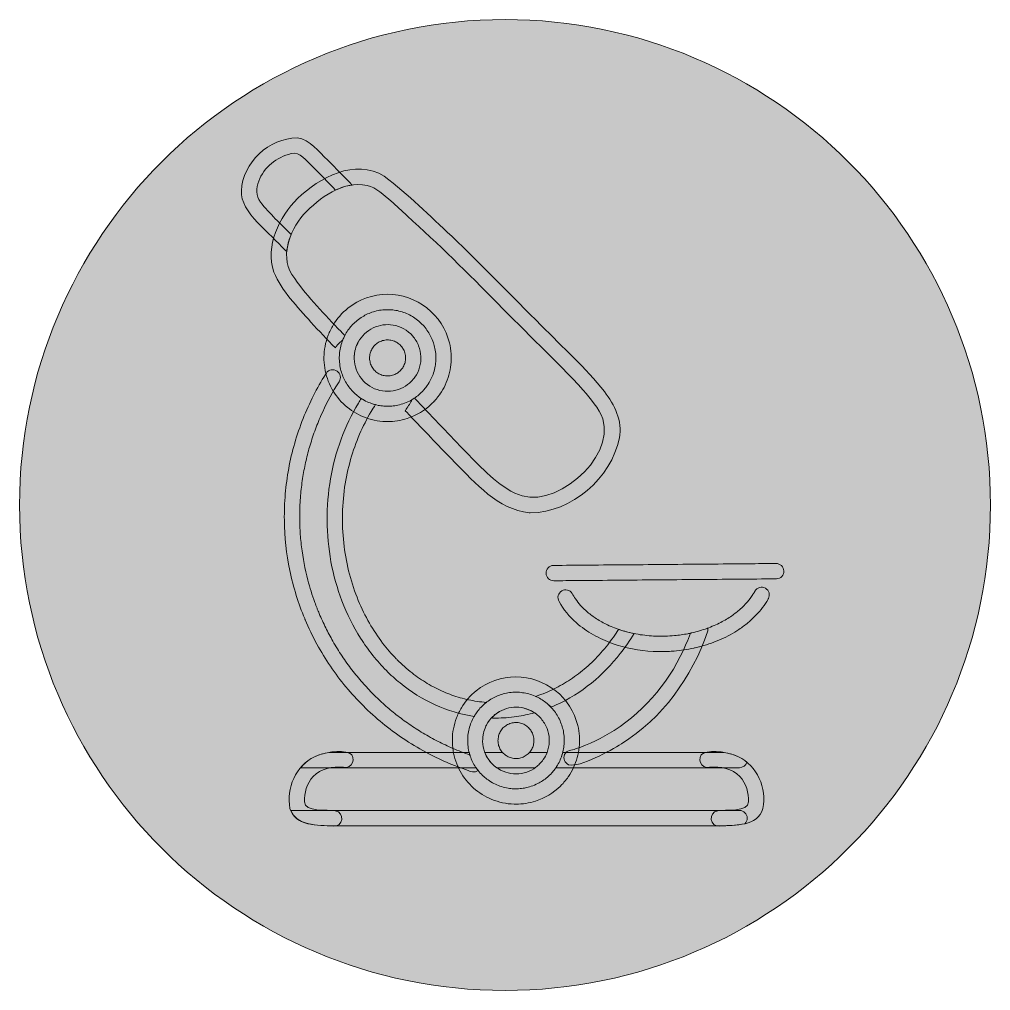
# Model space of a CAD drawing. Header units: centimetres. Extents: x 17 to 45.4, y -31.1 to -20.1.
# Drawn here: x 25.863 to 28.25, y -22.507 to -20.12 of the extents above; entities that cross this region are included whole.
import ezdxf

# ---------------------------------------------------------------- set-up
doc = ezdxf.new("R2010")
doc.units = ezdxf.units.CM
doc.header["$MEASUREMENT"] = 0
doc.layers.add('Laag 1', color=7, linetype='Continuous', lineweight=0)

# ---------------------------------------------------------------- blocks, each defined once
blk = doc.blocks.new('Block_16')
at = {"layer": 'Laag 1'}
for points, knots in [([(26.6806, -20.5266), (26.6665, -20.5285), (26.6529, -20.533), (26.6399, -20.5391), (26.6213, -20.5195), (26.6024, -20.5001), (26.5832, -20.481), (26.5678, -20.4682), (26.5538, -20.443), (26.5306, -20.4494), (26.496, -20.4582), (26.463, -20.4827), (26.4513, -20.5173), (26.4449, -20.5344), (26.4432, -20.5535), (26.4552, -20.5684), (26.4779, -20.5973), (26.5052, -20.6221), (26.531, -20.6482), (26.5253, -20.6617), (26.5214, -20.6757), (26.5201, -20.6897), (26.5183, -20.6888), (26.5166, -20.6876), (26.515, -20.686), (26.4821, -20.647), (26.4048, -20.5944), (26.4085, -20.5407), (26.4115, -20.4716), (26.4768, -20.4107), (26.5455, -20.411), (26.5781, -20.4142), (26.5981, -20.4449), (26.6208, -20.4652), (26.6398, -20.4861), (26.6614, -20.5056), (26.6806, -20.5266)], [0, 0, 0, 0, 1, 1, 1, 2, 2, 2, 3, 3, 3, 4, 4, 4, 5, 5, 5, 6, 6, 6, 7, 7, 7, 8, 8, 8, 9, 9, 9, 10, 10, 10, 11, 11, 11, 12, 12, 12, 12]), ([(27.3011, -21.0346), (27.3254, -21.0668), (27.3463, -21.1068), (27.3378, -21.1483), (27.318, -21.247), (27.2204, -21.3323), (27.1188, -21.3323), (27.1178, -21.3323), (27.1169, -21.3323), (27.1159, -21.3323), (27.0385, -21.3241), (26.9841, -21.2594), (26.9322, -21.2077), (26.8975, -21.1718), (26.8631, -21.1358), (26.8287, -21.0997), (26.8229, -21.0936), (26.8171, -21.0875), (26.8113, -21.0814), (26.8113, -21.0814), (26.8116, -21.0809), (26.8116, -21.0809), (26.8116, -21.0809), (26.8137, -21.0779), (26.8137, -21.0779), (26.8137, -21.0779), (26.8156, -21.0749), (26.8156, -21.0749), (26.8156, -21.0749), (26.8176, -21.0719), (26.8176, -21.0719), (26.8176, -21.0719), (26.8195, -21.0689), (26.8195, -21.0689), (26.8195, -21.0689), (26.8214, -21.0659), (26.8214, -21.0659), (26.8214, -21.0659), (26.8232, -21.063), (26.8232, -21.063), (26.8232, -21.063), (26.825, -21.06), (26.825, -21.06), (26.825, -21.06), (26.8266, -21.0571), (26.8266, -21.0571), (26.8266, -21.0571), (26.8282, -21.0541), (26.8282, -21.0541), (26.8282, -21.0541), (26.8283, -21.054), (26.8283, -21.054), (26.83, -21.053), (26.8316, -21.052), (26.8333, -21.051), (26.8334, -21.0508), (26.8336, -21.0507), (26.8337, -21.0506), (26.8739, -21.0918), (26.913, -21.134), (26.9532, -21.1752), (26.9923, -21.215), (27.0302, -21.2582), (27.0806, -21.2839), (27.1716, -21.3334), (27.329, -21.1985), (27.2969, -21.1018), (27.2866, -21.0748), (27.2676, -21.0522), (27.2488, -21.0306), (27.1812, -20.9571), (27.1078, -20.8892), (27.0383, -20.8174), (26.9657, -20.7442), (26.8929, -20.6711), (26.816, -20.6023), (26.8025, -20.59), (26.7893, -20.5777), (26.7765, -20.5664), (26.7585, -20.5513), (26.741, -20.533), (26.7174, -20.5275), (26.6566, -20.5157), (26.6015, -20.5576), (26.5613, -20.5987), (26.5259, -20.6418), (26.4999, -20.7076), (26.5395, -20.7562), (26.5725, -20.8038), (26.6134, -20.8453), (26.6534, -20.887), (26.6565, -20.8902), (26.6596, -20.8934), (26.6627, -20.8966), (26.6627, -20.8967), (26.6626, -20.8968), (26.6626, -20.8969), (26.6609, -20.9004), (26.6593, -20.9039), (26.6578, -20.9075), (26.6578, -20.9075), (26.6573, -20.9079), (26.6573, -20.9079), (26.6573, -20.9079), (26.656, -20.9089), (26.656, -20.9089), (26.656, -20.9089), (26.6548, -20.91), (26.6548, -20.91), (26.6548, -20.91), (26.6536, -20.911), (26.6536, -20.911), (26.6536, -20.911), (26.6524, -20.9121), (26.6524, -20.9121), (26.6524, -20.9121), (26.6513, -20.9131), (26.6513, -20.9131), (26.6513, -20.9131), (26.6501, -20.9142), (26.6501, -20.9142), (26.6501, -20.9142), (26.6489, -20.9153), (26.6489, -20.9153), (26.6489, -20.9153), (26.6478, -20.9164), (26.6478, -20.9164), (26.6478, -20.9164), (26.6466, -20.9177), (26.6466, -20.9177), (26.6466, -20.9177), (26.6454, -20.919), (26.6454, -20.919), (26.6454, -20.919), (26.6441, -20.9204), (26.6441, -20.9204), (26.6441, -20.9204), (26.6429, -20.922), (26.6429, -20.922), (26.6429, -20.922), (26.6417, -20.9237), (26.6417, -20.9237), (26.6417, -20.9237), (26.6405, -20.9256), (26.6405, -20.9256), (26.6405, -20.9256), (26.6397, -20.927), (26.6397, -20.927), (26.6193, -20.9063), (26.5991, -20.8854), (26.5795, -20.8639), (26.5457, -20.8258), (26.5086, -20.788), (26.4882, -20.7406), (26.4668, -20.6772), (26.501, -20.6045), (26.5465, -20.5601), (26.6006, -20.5075), (26.6877, -20.4608), (26.7599, -20.5051), (26.8193, -20.5492), (26.8712, -20.6028), (26.9257, -20.6527), (27.0003, -20.7246), (27.0726, -20.7989), (27.1458, -20.8721), (27.1983, -20.9255), (27.2545, -20.9758), (27.3011, -21.0346)], [0, 0, 0, 0, 1, 1, 1, 2, 2, 2, 3, 3, 3, 4, 4, 4, 5, 5, 5, 6, 6, 6, 7, 7, 7, 8, 8, 8, 9, 9, 9, 10, 10, 10, 11, 11, 11, 12, 12, 12, 13, 13, 13, 14, 14, 14, 15, 15, 15, 16, 16, 16, 17, 17, 17, 18, 18, 18, 19, 19, 19, 20, 20, 20, 21, 21, 21, 22, 22, 22, 23, 23, 23, 24, 24, 24, 25, 25, 25, 26, 26, 26, 27, 27, 27, 28, 28, 28, 29, 29, 29, 30, 30, 30, 31, 31, 31, 32, 32, 32, 33, 33, 33, 34, 34, 34, 35, 35, 35, 36, 36, 36, 37, 37, 37, 38, 38, 38, 39, 39, 39, 40, 40, 40, 41, 41, 41, 42, 42, 42, 43, 43, 43, 44, 44, 44, 45, 45, 45, 46, 46, 46, 47, 47, 47, 48, 48, 48, 49, 49, 49, 50, 50, 50, 51, 51, 51, 52, 52, 52, 53, 53, 53, 54, 54, 54, 55, 55, 55, 56, 56, 56, 56]), ([(26.763, -21.1081), (26.7443, -21.1075), (26.7258, -21.1036), (26.7084, -21.0965), (26.6758, -21.0832), (26.6475, -21.0583), (26.6308, -21.0273), (26.6223, -21.0115), (26.616, -20.9942), (26.6134, -20.9763), (26.6109, -20.9588), (26.6105, -20.9407), (26.6141, -20.9233), (26.616, -20.9139), (26.6184, -20.9048), (26.6218, -20.8958), (26.6251, -20.8873), (26.6292, -20.8791), (26.6338, -20.8712), (26.6432, -20.8552), (26.6558, -20.8412), (26.6702, -20.8296), (26.6977, -20.8074), (26.7326, -20.7955), (26.7679, -20.7953), (26.8028, -20.7952), (26.837, -20.8075), (26.8646, -20.8288), (26.8921, -20.8501), (26.9115, -20.8812), (26.9199, -20.9148), (26.9243, -20.9323), (26.9253, -20.9505), (26.9234, -20.9684), (26.9226, -20.977), (26.9208, -20.9854), (26.9186, -20.9937), (26.9164, -21.0021), (26.9133, -21.0104), (26.9095, -21.0183), (26.9058, -21.026), (26.9015, -21.0334), (26.8967, -21.0405), (26.8964, -21.0411), (26.896, -21.0417), (26.8956, -21.0423), (26.8938, -21.0447), (26.8921, -21.047), (26.8902, -21.0493), (26.8893, -21.0505), (26.8883, -21.0517), (26.8873, -21.0529), (26.8864, -21.054), (26.8854, -21.0551), (26.8844, -21.0562), (26.884, -21.0568), (26.8834, -21.0574), (26.8829, -21.0579), (26.8828, -21.0579), (26.8828, -21.0579), (26.8828, -21.058), (26.8814, -21.0595), (26.88, -21.061), (26.8785, -21.0625), (26.8781, -21.063), (26.8776, -21.0634), (26.8771, -21.0638), (26.8599, -21.0806), (26.8388, -21.0934), (26.8158, -21.1007), (26.8003, -21.1056), (26.7842, -21.1082), (26.7679, -21.1082), (26.7663, -21.1082), (26.7646, -21.1082), (26.763, -21.1081)], [0, 0, 0, 0, 1, 1, 1, 2, 2, 2, 3, 3, 3, 4, 4, 4, 5, 5, 5, 6, 6, 6, 7, 7, 7, 8, 8, 8, 9, 9, 9, 10, 10, 10, 11, 11, 11, 12, 12, 12, 13, 13, 13, 14, 14, 14, 15, 15, 15, 16, 16, 16, 17, 17, 17, 18, 18, 18, 19, 19, 19, 20, 20, 20, 21, 21, 21, 22, 22, 22, 23, 23, 23, 24, 24, 24, 25, 25, 25, 25]), ([(26.7744, -21.0704), (26.7794, -21.07), (26.7843, -21.0694), (26.7893, -21.0686), (26.7948, -21.0674), (26.8002, -21.0661), (26.8056, -21.0644), (26.8111, -21.0624), (26.8165, -21.0601), (26.8218, -21.0576), (26.8257, -21.0555), (26.8295, -21.0533), (26.8333, -21.0509), (26.8373, -21.0482), (26.8412, -21.0453), (26.845, -21.0422), (26.8489, -21.0387), (26.8526, -21.0351), (26.8561, -21.0313), (26.8567, -21.0307), (26.8572, -21.0301), (26.8577, -21.0295), (26.8605, -21.0262), (26.8631, -21.0228), (26.8656, -21.0193), (26.8686, -21.0148), (26.8713, -21.0102), (26.8738, -21.0055), (26.8759, -21.0011), (26.8778, -20.9967), (26.8796, -20.9921), (26.8814, -20.9867), (26.883, -20.9813), (26.8842, -20.9758), (26.8852, -20.9709), (26.8859, -20.966), (26.8863, -20.961), (26.8866, -20.9556), (26.8867, -20.9503), (26.8865, -20.9449), (26.8861, -20.9395), (26.8854, -20.9341), (26.8844, -20.9287), (26.8834, -20.9238), (26.8821, -20.919), (26.8806, -20.9142), (26.8788, -20.9092), (26.8768, -20.9043), (26.8746, -20.8996), (26.8723, -20.895), (26.8697, -20.8907), (26.867, -20.8864), (26.864, -20.882), (26.8609, -20.8779), (26.8575, -20.8738), (26.8542, -20.8702), (26.8509, -20.8668), (26.8473, -20.8635), (26.8435, -20.8601), (26.8394, -20.8569), (26.8352, -20.854), (26.831, -20.8511), (26.8266, -20.8485), (26.8222, -20.8461), (26.8173, -20.8437), (26.8123, -20.8416), (26.8072, -20.8397), (26.8022, -20.838), (26.7971, -20.8366), (26.792, -20.8355), (26.7869, -20.8345), (26.7818, -20.8338), (26.7766, -20.8333), (26.771, -20.833), (26.7654, -20.833), (26.7598, -20.8333), (26.7547, -20.8337), (26.7496, -20.8344), (26.7445, -20.8353), (26.7393, -20.8365), (26.7343, -20.8379), (26.7292, -20.8395), (26.7246, -20.8412), (26.72, -20.843), (26.7155, -20.8452), (26.7112, -20.8474), (26.707, -20.8498), (26.7029, -20.8524), (26.6985, -20.8553), (26.6943, -20.8585), (26.6903, -20.8619), (26.6865, -20.8653), (26.6829, -20.8688), (26.6794, -20.8725), (26.6763, -20.8762), (26.6734, -20.8799), (26.6705, -20.8837), (26.6677, -20.888), (26.6651, -20.8924), (26.6626, -20.8969), (26.6603, -20.9015), (26.6582, -20.9062), (26.6563, -20.9111), (26.6546, -20.9162), (26.6531, -20.9214), (26.6518, -20.9266), (26.6508, -20.9318), (26.65, -20.937), (26.6495, -20.9423), (26.6492, -20.9474), (26.6491, -20.9525), (26.6493, -20.9577), (26.6497, -20.9636), (26.6504, -20.9694), (26.6515, -20.9752), (26.6526, -20.9802), (26.6539, -20.9852), (26.6555, -20.9901), (26.6571, -20.9948), (26.659, -20.9994), (26.6611, -21.0039), (26.6634, -21.0084), (26.6659, -21.0128), (26.6686, -21.0171), (26.6714, -21.0211), (26.6743, -21.025), (26.6774, -21.0287), (26.6809, -21.0327), (26.6846, -21.0365), (26.6885, -21.0402), (26.692, -21.0432), (26.6955, -21.046), (26.6992, -21.0487), (26.704, -21.0519), (26.7088, -21.0549), (26.7139, -21.0576), (26.7187, -21.0599), (26.7235, -21.062), (26.7285, -21.0639), (26.734, -21.0656), (26.7394, -21.0671), (26.7449, -21.0683), (26.7494, -21.0691), (26.7539, -21.0697), (26.7584, -21.0702), (26.7638, -21.0705), (26.7691, -21.0705), (26.7744, -21.0704)], [0, 0, 0, 0, 1, 1, 1, 2, 2, 2, 3, 3, 3, 4, 4, 4, 5, 5, 5, 6, 6, 6, 7, 7, 7, 8, 8, 8, 9, 9, 9, 10, 10, 10, 11, 11, 11, 12, 12, 12, 13, 13, 13, 14, 14, 14, 15, 15, 15, 16, 16, 16, 17, 17, 17, 18, 18, 18, 19, 19, 19, 20, 20, 20, 21, 21, 21, 22, 22, 22, 23, 23, 23, 24, 24, 24, 25, 25, 25, 26, 26, 26, 27, 27, 27, 28, 28, 28, 29, 29, 29, 30, 30, 30, 31, 31, 31, 32, 32, 32, 33, 33, 33, 34, 34, 34, 35, 35, 35, 36, 36, 36, 37, 37, 37, 38, 38, 38, 39, 39, 39, 40, 40, 40, 41, 41, 41, 42, 42, 42, 43, 43, 43, 44, 44, 44, 45, 45, 45, 46, 46, 46, 47, 47, 47, 48, 48, 48, 49, 49, 49, 49]), ([(26.7426, -21.0297), (26.7251, -21.0241), (26.7097, -21.0123), (26.6996, -20.997), (26.69, -20.9826), (26.685, -20.9648), (26.6861, -20.9474), (26.6861, -20.9469), (26.6861, -20.9463), (26.6861, -20.9457), (26.6861, -20.9457), (26.6861, -20.9457), (26.6861, -20.9457), (26.6861, -20.9457), (26.6861, -20.9456), (26.6861, -20.9456), (26.6861, -20.9453), (26.6862, -20.945), (26.6862, -20.9447), (26.6866, -20.9412), (26.6871, -20.9378), (26.6878, -20.9345), (26.6891, -20.9284), (26.691, -20.9225), (26.6937, -20.9169), (26.6939, -20.9163), (26.6942, -20.9158), (26.6946, -20.9152), (26.6949, -20.9145), (26.6953, -20.9138), (26.6957, -20.9131), (26.7039, -20.8977), (26.717, -20.8851), (26.7328, -20.8777), (26.748, -20.8706), (26.7649, -20.8683), (26.7815, -20.8709), (26.7998, -20.8738), (26.8176, -20.8836), (26.8296, -20.8978), (26.8358, -20.9051), (26.8406, -20.9131), (26.8443, -20.922), (26.8476, -20.9302), (26.8494, -20.9394), (26.8498, -20.9483), (26.8505, -20.966), (26.8455, -20.9843), (26.8351, -20.9987), (26.8323, -21.0025), (26.8294, -21.0061), (26.8261, -21.0095), (26.8233, -21.0123), (26.8202, -21.0149), (26.817, -21.0174), (26.8103, -21.0226), (26.8024, -21.0266), (26.7944, -21.0293), (26.7859, -21.0323), (26.777, -21.0337), (26.7681, -21.0337), (26.7595, -21.0337), (26.7509, -21.0324), (26.7426, -21.0297)], [0, 0, 0, 0, 1, 1, 1, 2, 2, 2, 3, 3, 3, 4, 4, 4, 5, 5, 5, 6, 6, 6, 7, 7, 7, 8, 8, 8, 9, 9, 9, 10, 10, 10, 11, 11, 11, 12, 12, 12, 13, 13, 13, 14, 14, 14, 15, 15, 15, 16, 16, 16, 17, 17, 17, 18, 18, 18, 19, 19, 19, 20, 20, 20, 21, 21, 21, 21]), ([(26.7684, -20.996), (26.7703, -20.996), (26.7722, -20.9958), (26.7741, -20.9956), (26.7762, -20.9953), (26.7782, -20.9948), (26.7802, -20.9943), (26.782, -20.9937), (26.7838, -20.9931), (26.7856, -20.9924), (26.7873, -20.9915), (26.789, -20.9907), (26.7907, -20.9897), (26.7924, -20.9886), (26.794, -20.9875), (26.7956, -20.9863), (26.7971, -20.9851), (26.7985, -20.9838), (26.7998, -20.9825), (26.8011, -20.9811), (26.8023, -20.9796), (26.8035, -20.9781), (26.8046, -20.9766), (26.8056, -20.975), (26.8065, -20.9734), (26.8074, -20.9717), (26.8083, -20.9699), (26.809, -20.9682), (26.8097, -20.9664), (26.8103, -20.9647), (26.8108, -20.9629), (26.8112, -20.9611), (26.8115, -20.9593), (26.8118, -20.9575), (26.812, -20.9555), (26.8121, -20.9535), (26.8122, -20.9516), (26.8121, -20.9496), (26.812, -20.9476), (26.8118, -20.9457), (26.8114, -20.9436), (26.811, -20.9415), (26.8104, -20.9394), (26.8098, -20.9375), (26.8092, -20.9357), (26.8084, -20.9338), (26.8076, -20.9321), (26.8066, -20.9303), (26.8057, -20.9286), (26.8047, -20.9272), (26.8037, -20.9258), (26.8027, -20.9244), (26.8014, -20.9229), (26.8001, -20.9214), (26.7986, -20.9199), (26.7972, -20.9186), (26.7957, -20.9173), (26.7942, -20.9161), (26.7927, -20.915), (26.7911, -20.914), (26.7895, -20.9131), (26.7879, -20.9122), (26.7863, -20.9115), (26.7847, -20.9108), (26.7828, -20.91), (26.7809, -20.9094), (26.779, -20.9089), (26.7771, -20.9084), (26.7753, -20.9081), (26.7734, -20.9078), (26.7714, -20.9076), (26.7695, -20.9075), (26.7675, -20.9075), (26.7655, -20.9075), (26.7635, -20.9077), (26.7615, -20.9079), (26.7596, -20.9083), (26.7577, -20.9087), (26.7558, -20.9092), (26.7539, -20.9098), (26.752, -20.9104), (26.7502, -20.9112), (26.7484, -20.912), (26.7466, -20.9129), (26.7449, -20.9139), (26.7433, -20.9149), (26.7418, -20.916), (26.7403, -20.9171), (26.7388, -20.9183), (26.7374, -20.9197), (26.736, -20.921), (26.7348, -20.9224), (26.7336, -20.9238), (26.7324, -20.9253), (26.7313, -20.9269), (26.7302, -20.9285), (26.7292, -20.9302), (26.7284, -20.9318), (26.7276, -20.9334), (26.7269, -20.9351), (26.7268, -20.9353), (26.7267, -20.9355), (26.7267, -20.9356), (26.7262, -20.937), (26.7257, -20.9384), (26.7253, -20.9399), (26.7248, -20.9421), (26.7243, -20.9443), (26.724, -20.9465), (26.7238, -20.9484), (26.7237, -20.9503), (26.7237, -20.9522), (26.7237, -20.9543), (26.7239, -20.9563), (26.7241, -20.9583), (26.7245, -20.9603), (26.7249, -20.9622), (26.7254, -20.9641), (26.7259, -20.9659), (26.7265, -20.9676), (26.7272, -20.9693), (26.7281, -20.9711), (26.729, -20.9729), (26.7299, -20.9746), (26.731, -20.9762), (26.7321, -20.9778), (26.7333, -20.9794), (26.7345, -20.9808), (26.7357, -20.9822), (26.737, -20.9835), (26.7385, -20.9849), (26.7401, -20.9862), (26.7417, -20.9875), (26.7432, -20.9885), (26.7447, -20.9895), (26.7462, -20.9904), (26.7478, -20.9912), (26.7494, -20.992), (26.7511, -20.9927), (26.753, -20.9935), (26.7549, -20.9941), (26.7569, -20.9947), (26.7588, -20.9951), (26.7606, -20.9954), (26.7625, -20.9957), (26.7644, -20.9959), (26.7664, -20.996), (26.7684, -20.996)], [0, 0, 0, 0, 1, 1, 1, 2, 2, 2, 3, 3, 3, 4, 4, 4, 5, 5, 5, 6, 6, 6, 7, 7, 7, 8, 8, 8, 9, 9, 9, 10, 10, 10, 11, 11, 11, 12, 12, 12, 13, 13, 13, 14, 14, 14, 15, 15, 15, 16, 16, 16, 17, 17, 17, 18, 18, 18, 19, 19, 19, 20, 20, 20, 21, 21, 21, 22, 22, 22, 23, 23, 23, 24, 24, 24, 25, 25, 25, 26, 26, 26, 27, 27, 27, 28, 28, 28, 29, 29, 29, 30, 30, 30, 31, 31, 31, 32, 32, 32, 33, 33, 33, 34, 34, 34, 35, 35, 35, 36, 36, 36, 37, 37, 37, 38, 38, 38, 39, 39, 39, 40, 40, 40, 41, 41, 41, 42, 42, 42, 43, 43, 43, 44, 44, 44, 45, 45, 45, 46, 46, 46, 47, 47, 47, 48, 48, 48, 49, 49, 49, 49]), ([(26.9904, -21.9659), (26.9895, -21.9665), (26.9885, -21.9671), (26.9875, -21.9676), (26.9852, -21.9687), (26.9827, -21.9693), (26.9802, -21.9694), (26.9777, -21.9695), (26.9752, -21.9692), (26.9728, -21.9684), (26.9706, -21.9677), (26.9684, -21.9669), (26.9662, -21.9662), (26.9662, -21.9662), (26.9661, -21.9662), (26.966, -21.9661), (26.93, -21.954), (26.8952, -21.9387), (26.8617, -21.9209), (26.8425, -21.9107), (26.824, -21.8993), (26.8059, -21.8873), (26.7885, -21.8756), (26.7716, -21.863), (26.7554, -21.8497), (26.7227, -21.8228), (26.6925, -21.793), (26.6656, -21.7605), (26.6385, -21.7279), (26.6144, -21.6927), (26.5942, -21.6555), (26.5835, -21.6357), (26.5736, -21.6154), (26.5652, -21.5952), (26.5651, -21.595), (26.565, -21.5948), (26.5649, -21.5946), (26.5646, -21.5939), (26.5643, -21.5933), (26.5641, -21.5926), (26.5565, -21.5739), (26.5494, -21.5551), (26.5435, -21.5358), (26.5372, -21.5154), (26.5319, -21.4948), (26.5275, -21.474), (26.519, -21.4335), (26.5146, -21.392), (26.5141, -21.3506), (26.5139, -21.329), (26.5147, -21.3074), (26.5164, -21.2859), (26.5181, -21.2651), (26.5212, -21.2444), (26.5248, -21.2238), (26.5322, -21.1817), (26.5448, -21.1406), (26.5602, -21.1007), (26.5677, -21.0814), (26.5765, -21.0625), (26.5858, -21.044), (26.5947, -21.0263), (26.6046, -21.0092), (26.6151, -20.9925), (26.6159, -20.9913), (26.6166, -20.9901), (26.6174, -20.9889), (26.6229, -20.9803), (26.6355, -20.9785), (26.6437, -20.9841), (26.6477, -20.9869), (26.6506, -20.9912), (26.6515, -20.996), (26.6525, -21.001), (26.6512, -21.0058), (26.6485, -21.0101), (26.6463, -21.0136), (26.6441, -21.0171), (26.642, -21.0206), (26.6278, -21.0441), (26.6153, -21.0684), (26.6041, -21.0933), (26.5986, -21.1061), (26.5934, -21.119), (26.5887, -21.132), (26.5841, -21.1448), (26.5799, -21.1578), (26.576, -21.1708), (26.5725, -21.1835), (26.5692, -21.1962), (26.5663, -21.2091), (26.5635, -21.2222), (26.5611, -21.2353), (26.5589, -21.2485), (26.5569, -21.2624), (26.5551, -21.2763), (26.554, -21.2903), (26.5528, -21.3052), (26.5521, -21.3201), (26.5518, -21.335), (26.5518, -21.3484), (26.552, -21.3618), (26.5527, -21.3752), (26.5535, -21.3888), (26.5547, -21.4024), (26.5563, -21.416), (26.5598, -21.4436), (26.565, -21.4708), (26.5718, -21.4977), (26.5768, -21.5163), (26.5825, -21.5347), (26.5891, -21.5528), (26.5908, -21.5577), (26.5927, -21.5625), (26.5945, -21.5673), (26.5954, -21.5696), (26.5963, -21.5718), (26.5972, -21.574), (26.598, -21.5761), (26.599, -21.5781), (26.5998, -21.5803), (26.6048, -21.5921), (26.6102, -21.6037), (26.6158, -21.6153), (26.6213, -21.6265), (26.6273, -21.6374), (26.6334, -21.6483), (26.6406, -21.6607), (26.6481, -21.6728), (26.6559, -21.6847), (26.6636, -21.6963), (26.6718, -21.7075), (26.6802, -21.7185), (26.6885, -21.7292), (26.697, -21.7396), (26.7059, -21.7498), (26.7145, -21.7596), (26.7235, -21.7691), (26.7326, -21.7784), (26.7416, -21.7872), (26.7508, -21.7959), (26.7602, -21.8044), (26.7696, -21.8129), (26.7795, -21.821), (26.7894, -21.8289), (26.7997, -21.8368), (26.8101, -21.8446), (26.8208, -21.852), (26.8321, -21.8597), (26.8435, -21.867), (26.8552, -21.8741), (26.8672, -21.8812), (26.8794, -21.888), (26.8919, -21.8944), (26.9038, -21.9005), (26.9159, -21.9061), (26.9281, -21.9115), (26.942, -21.9174), (26.9561, -21.923), (26.9703, -21.928), (26.9706, -21.9289), (26.9708, -21.9298), (26.9711, -21.9306), (26.9728, -21.9353), (26.9747, -21.9399), (26.9767, -21.9444), (26.979, -21.9489), (26.9815, -21.9533), (26.9843, -21.9576), (26.9862, -21.9604), (26.9882, -21.9632), (26.9904, -21.9659)], [0, 0, 0, 0, 1, 1, 1, 2, 2, 2, 3, 3, 3, 4, 4, 4, 5, 5, 5, 6, 6, 6, 7, 7, 7, 8, 8, 8, 9, 9, 9, 10, 10, 10, 11, 11, 11, 12, 12, 12, 13, 13, 13, 14, 14, 14, 15, 15, 15, 16, 16, 16, 17, 17, 17, 18, 18, 18, 19, 19, 19, 20, 20, 20, 21, 21, 21, 22, 22, 22, 23, 23, 23, 24, 24, 24, 25, 25, 25, 26, 26, 26, 27, 27, 27, 28, 28, 28, 29, 29, 29, 30, 30, 30, 31, 31, 31, 32, 32, 32, 33, 33, 33, 34, 34, 34, 35, 35, 35, 36, 36, 36, 37, 37, 37, 38, 38, 38, 39, 39, 39, 40, 40, 40, 41, 41, 41, 42, 42, 42, 43, 43, 43, 44, 44, 44, 45, 45, 45, 46, 46, 46, 47, 47, 47, 48, 48, 48, 49, 49, 49, 50, 50, 50, 51, 51, 51, 52, 52, 52, 53, 53, 53, 54, 54, 54, 55, 55, 55, 56, 56, 56, 57, 57, 57, 57]), ([(27.0107, -21.7985), (27.0091, -21.7998), (27.0075, -21.8011), (27.0059, -21.8024), (27.0021, -21.8058), (26.9985, -21.8093), (26.9951, -21.813), (26.992, -21.8167), (26.989, -21.8204), (26.9862, -21.8242), (26.9843, -21.8271), (26.9824, -21.8301), (26.9807, -21.8331), (26.9477, -21.8281), (26.9156, -21.8184), (26.8852, -21.8047), (26.854, -21.7906), (26.825, -21.7723), (26.7985, -21.7508), (26.7867, -21.7413), (26.7755, -21.7312), (26.7649, -21.7204), (26.7532, -21.7085), (26.742, -21.6961), (26.7316, -21.683), (26.7209, -21.6695), (26.7109, -21.6554), (26.7016, -21.6408), (26.6832, -21.612), (26.6681, -21.581), (26.6558, -21.5491), (26.6439, -21.518), (26.6348, -21.4856), (26.6288, -21.4528), (26.6228, -21.4193), (26.6195, -21.3855), (26.6192, -21.3516), (26.6189, -21.3171), (26.6218, -21.2828), (26.6276, -21.2488), (26.6333, -21.2157), (26.6421, -21.1831), (26.6536, -21.1516), (26.6649, -21.1207), (26.6792, -21.0908), (26.6962, -21.0626), (26.6984, -21.0588), (26.7008, -21.055), (26.7032, -21.0513), (26.7067, -21.0535), (26.7102, -21.0556), (26.7139, -21.0576), (26.7187, -21.0599), (26.7236, -21.062), (26.7285, -21.0639), (26.7317, -21.0649), (26.7349, -21.0658), (26.7381, -21.0666), (26.7345, -21.0722), (26.7309, -21.0778), (26.7275, -21.0835), (26.7169, -21.1015), (26.7074, -21.1201), (26.6991, -21.1393), (26.6905, -21.1596), (26.6832, -21.1803), (26.677, -21.2014), (26.6708, -21.2239), (26.6659, -21.2467), (26.6624, -21.2698), (26.659, -21.2943), (26.6572, -21.3189), (26.6568, -21.3437), (26.6568, -21.3675), (26.6582, -21.3913), (26.661, -21.415), (26.6641, -21.4381), (26.6685, -21.461), (26.6743, -21.4836), (26.6802, -21.5055), (26.6874, -21.5271), (26.696, -21.5482), (26.704, -21.5672), (26.713, -21.5858), (26.7232, -21.6038), (26.7331, -21.6207), (26.7439, -21.6369), (26.7556, -21.6526), (26.7661, -21.6661), (26.7771, -21.6791), (26.7891, -21.6913), (26.7899, -21.6922), (26.7907, -21.693), (26.7914, -21.6937), (26.803, -21.7052), (26.8152, -21.716), (26.828, -21.7262), (26.8401, -21.7355), (26.8525, -21.7441), (26.8656, -21.752), (26.8786, -21.7596), (26.892, -21.7665), (26.9058, -21.7726), (26.919, -21.7782), (26.9325, -21.7831), (26.9463, -21.7871), (26.96, -21.7909), (26.9739, -21.7939), (26.988, -21.7961), (26.9955, -21.7972), (27.0031, -21.798), (27.0107, -21.7985)], [0, 0, 0, 0, 1, 1, 1, 2, 2, 2, 3, 3, 3, 4, 4, 4, 5, 5, 5, 6, 6, 6, 7, 7, 7, 8, 8, 8, 9, 9, 9, 10, 10, 10, 11, 11, 11, 12, 12, 12, 13, 13, 13, 14, 14, 14, 15, 15, 15, 16, 16, 16, 17, 17, 17, 18, 18, 18, 19, 19, 19, 20, 20, 20, 21, 21, 21, 22, 22, 22, 23, 23, 23, 24, 24, 24, 25, 25, 25, 26, 26, 26, 27, 27, 27, 28, 28, 28, 29, 29, 29, 30, 30, 30, 31, 31, 31, 32, 32, 32, 33, 33, 33, 34, 34, 34, 35, 35, 35, 36, 36, 36, 37, 37, 37, 37]), ([(27.1633, -21.4944), (27.1598, -21.491), (27.1576, -21.4863), (27.1575, -21.4814), (27.1571, -21.4714), (27.1653, -21.462), (27.1756, -21.4619), (27.2045, -21.4616), (27.2335, -21.4614), (27.2624, -21.4611), (27.2949, -21.4608), (27.3273, -21.4605), (27.3597, -21.4603), (27.3922, -21.46), (27.4247, -21.4597), (27.4571, -21.4594), (27.49, -21.4591), (27.5229, -21.4588), (27.5558, -21.4586), (27.589, -21.4583), (27.6222, -21.458), (27.6554, -21.4577), (27.6774, -21.4575), (27.6995, -21.4573), (27.7216, -21.4571), (27.7216, -21.4571), (27.7217, -21.4571), (27.7218, -21.4571), (27.7218, -21.4571), (27.7219, -21.4571), (27.7219, -21.4571), (27.722, -21.4571), (27.7221, -21.4571), (27.7222, -21.4571), (27.7223, -21.4571), (27.7224, -21.4571), (27.7226, -21.4571), (27.7277, -21.4571), (27.7325, -21.4587), (27.7363, -21.4623), (27.7398, -21.4656), (27.7419, -21.4704), (27.7421, -21.4752), (27.7425, -21.4853), (27.7342, -21.4947), (27.724, -21.4948), (27.7239, -21.4948), (27.7237, -21.4948), (27.7236, -21.4948), (27.7235, -21.4948), (27.7234, -21.4948), (27.7233, -21.4948), (27.6914, -21.4951), (27.6596, -21.4953), (27.6278, -21.4956), (27.5945, -21.4959), (27.5612, -21.4962), (27.5279, -21.4965), (27.4953, -21.4968), (27.4628, -21.4971), (27.4302, -21.4973), (27.3977, -21.4976), (27.3652, -21.4979), (27.3327, -21.4982), (27.3003, -21.4985), (27.2679, -21.4987), (27.2355, -21.499), (27.216, -21.4992), (27.1965, -21.4994), (27.177, -21.4995), (27.1769, -21.4995), (27.1769, -21.4995), (27.1768, -21.4995), (27.1718, -21.4995), (27.167, -21.4979), (27.1633, -21.4944)], [0, 0, 0, 0, 1, 1, 1, 2, 2, 2, 3, 3, 3, 4, 4, 4, 5, 5, 5, 6, 6, 6, 7, 7, 7, 8, 8, 8, 9, 9, 9, 10, 10, 10, 11, 11, 11, 12, 12, 12, 13, 13, 13, 14, 14, 14, 15, 15, 15, 16, 16, 16, 17, 17, 17, 18, 18, 18, 19, 19, 19, 20, 20, 20, 21, 21, 21, 22, 22, 22, 23, 23, 23, 24, 24, 24, 25, 25, 25, 25]), ([(27.4207, -21.6731), (27.3865, -21.6716), (27.3526, -21.6647), (27.3203, -21.6535), (27.3044, -21.6479), (27.289, -21.6408), (27.2743, -21.6326), (27.259, -21.6241), (27.2449, -21.6139), (27.2317, -21.6025), (27.2146, -21.5878), (27.2006, -21.57), (27.1894, -21.5504), (27.1843, -21.5415), (27.1869, -21.5299), (27.1959, -21.5246), (27.2045, -21.5194), (27.2166, -21.5221), (27.2217, -21.531), (27.2243, -21.5356), (27.2269, -21.54), (27.2298, -21.5443), (27.2337, -21.5498), (27.2379, -21.555), (27.2423, -21.5601), (27.2477, -21.566), (27.2535, -21.5715), (27.2595, -21.5768), (27.2665, -21.5825), (27.2738, -21.5879), (27.2813, -21.5929), (27.2902, -21.5985), (27.2993, -21.6035), (27.3087, -21.608), (27.3201, -21.6133), (27.3318, -21.6178), (27.3437, -21.6216), (27.3568, -21.6256), (27.3701, -21.6287), (27.3836, -21.6312), (27.3981, -21.6336), (27.4127, -21.635), (27.4274, -21.6357), (27.4426, -21.6362), (27.4577, -21.6357), (27.4729, -21.6345), (27.4839, -21.6333), (27.4949, -21.6317), (27.5059, -21.6297), (27.5085, -21.6292), (27.5112, -21.6286), (27.5139, -21.628), (27.5141, -21.628), (27.5143, -21.6279), (27.5143, -21.6279), (27.5143, -21.6279), (27.5161, -21.6275), (27.5161, -21.6275), (27.5287, -21.6245), (27.5411, -21.6209), (27.5534, -21.6166), (27.5649, -21.6123), (27.5762, -21.6074), (27.5872, -21.6018), (27.5964, -21.5969), (27.6054, -21.5915), (27.6141, -21.5857), (27.6212, -21.5806), (27.6281, -21.5752), (27.6348, -21.5694), (27.641, -21.5638), (27.6469, -21.5579), (27.6524, -21.5516), (27.6573, -21.5458), (27.6619, -21.5398), (27.6661, -21.5335), (27.6674, -21.5314), (27.6687, -21.5293), (27.6699, -21.5272), (27.67, -21.5271), (27.6701, -21.527), (27.6701, -21.5268), (27.6701, -21.5268), (27.6701, -21.5268), (27.6701, -21.5268), (27.6705, -21.5263), (27.6708, -21.5257), (27.6711, -21.5252), (27.6761, -21.5162), (27.6877, -21.5129), (27.6967, -21.5179), (27.7057, -21.5229), (27.709, -21.5346), (27.704, -21.5435), (27.7039, -21.5437), (27.7038, -21.5438), (27.7038, -21.5439), (27.7036, -21.5443), (27.7034, -21.5446), (27.7032, -21.5449), (27.6953, -21.5589), (27.6854, -21.5721), (27.6742, -21.5837), (27.6679, -21.5902), (27.6613, -21.5965), (27.6543, -21.6023), (27.6471, -21.6083), (27.6396, -21.6138), (27.6318, -21.6191), (27.618, -21.6285), (27.6031, -21.6365), (27.5878, -21.6433), (27.5721, -21.6502), (27.556, -21.6559), (27.5394, -21.6605), (27.5365, -21.6613), (27.5336, -21.6621), (27.5307, -21.6627), (27.5285, -21.6633), (27.5263, -21.6638), (27.5242, -21.6643), (27.5242, -21.6643), (27.5241, -21.6643), (27.5241, -21.6643), (27.5238, -21.6643), (27.5236, -21.6644), (27.5234, -21.6644), (27.5226, -21.6647), (27.5218, -21.6649), (27.5209, -21.665), (27.5048, -21.6685), (27.4886, -21.6708), (27.4722, -21.6723), (27.4672, -21.6727), (27.4623, -21.6731), (27.4573, -21.6733), (27.4451, -21.6738), (27.4329, -21.6737), (27.4207, -21.6731)], [0, 0, 0, 0, 1, 1, 1, 2, 2, 2, 3, 3, 3, 4, 4, 4, 5, 5, 5, 6, 6, 6, 7, 7, 7, 8, 8, 8, 9, 9, 9, 10, 10, 10, 11, 11, 11, 12, 12, 12, 13, 13, 13, 14, 14, 14, 15, 15, 15, 16, 16, 16, 17, 17, 17, 18, 18, 18, 19, 19, 19, 20, 20, 20, 21, 21, 21, 22, 22, 22, 23, 23, 23, 24, 24, 24, 25, 25, 25, 26, 26, 26, 27, 27, 27, 28, 28, 28, 29, 29, 29, 30, 30, 30, 31, 31, 31, 32, 32, 32, 33, 33, 33, 34, 34, 34, 35, 35, 35, 36, 36, 36, 37, 37, 37, 38, 38, 38, 39, 39, 39, 40, 40, 40, 41, 41, 41, 42, 42, 42, 43, 43, 43, 44, 44, 44, 45, 45, 45, 46, 46, 46, 46]), ([(27.3437, -21.6216), (27.3536, -21.6246), (27.3636, -21.6272), (27.3738, -21.6293), (27.3635, -21.6464), (27.3522, -21.6629), (27.3399, -21.6786), (27.319, -21.7053), (27.2953, -21.7298), (27.2689, -21.7512), (27.2425, -21.7725), (27.2133, -21.791), (27.1823, -21.8047), (27.178, -21.8066), (27.1737, -21.8085), (27.1693, -21.8102), (27.1673, -21.8081), (27.1652, -21.806), (27.163, -21.804), (27.1591, -21.8006), (27.1551, -21.7974), (27.1509, -21.7944), (27.1466, -21.7916), (27.1423, -21.789), (27.1378, -21.7866), (27.1358, -21.7857), (27.1338, -21.7847), (27.1317, -21.7838), (27.1401, -21.7811), (27.1483, -21.7781), (27.1565, -21.7748), (27.1706, -21.7689), (27.1843, -21.7621), (27.1976, -21.7546), (27.2113, -21.7465), (27.2244, -21.7377), (27.2371, -21.7282), (27.2501, -21.7182), (27.2624, -21.7074), (27.2742, -21.696), (27.2866, -21.6836), (27.2982, -21.6706), (27.3092, -21.6568), (27.3186, -21.6446), (27.3275, -21.632), (27.3358, -21.619), (27.3384, -21.6199), (27.3411, -21.6208), (27.3437, -21.6216)], [0, 0, 0, 0, 1, 1, 1, 2, 2, 2, 3, 3, 3, 4, 4, 4, 5, 5, 5, 6, 6, 6, 7, 7, 7, 8, 8, 8, 9, 9, 9, 10, 10, 10, 11, 11, 11, 12, 12, 12, 13, 13, 13, 14, 14, 14, 15, 15, 15, 16, 16, 16, 16]), ([(27.5552, -21.6159), (27.5558, -21.6187), (27.5557, -21.6217), (27.5546, -21.6248), (27.5161, -21.7365), (27.4439, -21.8378), (27.3427, -21.9006), (27.3149, -21.9166), (27.2425, -21.9595), (27.2128, -21.9517), (27.2035, -21.9477), (27.1988, -21.9362), (27.2032, -21.9269), (27.2078, -21.9152), (27.2205, -21.9165), (27.2303, -21.9131), (27.2633, -21.9015), (27.295, -21.886), (27.3247, -21.8675), (27.404, -21.8169), (27.4662, -21.7408), (27.5023, -21.6541), (27.5068, -21.6464), (27.5094, -21.6372), (27.5125, -21.6283), (27.513, -21.6282), (27.5134, -21.6281), (27.5139, -21.628), (27.5141, -21.628), (27.5143, -21.6279), (27.5143, -21.6279), (27.5143, -21.6279), (27.5161, -21.6275), (27.5161, -21.6275), (27.5287, -21.6245), (27.5411, -21.6209), (27.5534, -21.6166), (27.554, -21.6164), (27.5546, -21.6161), (27.5552, -21.6159)], [0, 0, 0, 0, 1, 1, 1, 2, 2, 2, 3, 3, 3, 4, 4, 4, 5, 5, 5, 6, 6, 6, 7, 7, 7, 8, 8, 8, 9, 9, 9, 10, 10, 10, 11, 11, 11, 12, 12, 12, 13, 13, 13, 13]), ([(27.0787, -22.0486), (27.0599, -22.048), (27.0414, -22.0441), (27.0241, -22.037), (26.9915, -22.0237), (26.9632, -21.9988), (26.9464, -21.9678), (26.9379, -21.952), (26.9316, -21.9347), (26.929, -21.9168), (26.9265, -21.8993), (26.9262, -21.8812), (26.9297, -21.8638), (26.9316, -21.8544), (26.934, -21.8453), (26.9375, -21.8363), (26.9408, -21.8278), (26.9448, -21.8196), (26.9495, -21.8117), (26.9589, -21.7957), (26.9715, -21.7817), (26.9858, -21.7701), (27.0133, -21.7479), (27.0483, -21.736), (27.0835, -21.7358), (27.1185, -21.7357), (27.1526, -21.748), (27.1802, -21.7693), (27.2078, -21.7906), (27.2272, -21.8217), (27.2356, -21.8553), (27.2399, -21.8728), (27.2409, -21.891), (27.2391, -21.9089), (27.2382, -21.9175), (27.2365, -21.9259), (27.2343, -21.9342), (27.232, -21.9426), (27.2289, -21.9509), (27.2251, -21.9588), (27.2214, -21.9665), (27.2172, -21.9739), (27.2124, -21.981), (27.212, -21.9816), (27.2116, -21.9822), (27.2112, -21.9828), (27.2095, -21.9852), (27.2077, -21.9875), (27.2059, -21.9898), (27.2049, -21.991), (27.2039, -21.9922), (27.203, -21.9934), (27.202, -21.9945), (27.2011, -21.9956), (27.2001, -21.9967), (27.1996, -21.9973), (27.1991, -21.9979), (27.1985, -21.9984), (27.1985, -21.9984), (27.1985, -21.9984), (27.1985, -21.9985), (27.1971, -22), (27.1957, -22.0015), (27.1942, -22.003), (27.1937, -22.0035), (27.1932, -22.0039), (27.1927, -22.0043), (27.1755, -22.0211), (27.1545, -22.0339), (27.1315, -22.0412), (27.1159, -22.0461), (27.0998, -22.0487), (27.0835, -22.0487), (27.0819, -22.0487), (27.0803, -22.0487), (27.0787, -22.0486)], [0, 0, 0, 0, 1, 1, 1, 2, 2, 2, 3, 3, 3, 4, 4, 4, 5, 5, 5, 6, 6, 6, 7, 7, 7, 8, 8, 8, 9, 9, 9, 10, 10, 10, 11, 11, 11, 12, 12, 12, 13, 13, 13, 14, 14, 14, 15, 15, 15, 16, 16, 16, 17, 17, 17, 18, 18, 18, 19, 19, 19, 20, 20, 20, 21, 21, 21, 22, 22, 22, 23, 23, 23, 24, 24, 24, 25, 25, 25, 25]), ([(27.09, -22.0109), (27.095, -22.0105), (27.1, -22.0099), (27.1049, -22.0091), (27.1105, -22.0079), (27.1159, -22.0065), (27.1212, -22.0049), (27.1268, -22.0029), (27.1321, -22.0006), (27.1374, -21.9981), (27.1413, -21.996), (27.1452, -21.9938), (27.1489, -21.9914), (27.153, -21.9887), (27.1569, -21.9858), (27.1607, -21.9827), (27.1645, -21.9792), (27.1683, -21.9756), (27.1718, -21.9718), (27.1723, -21.9712), (27.1728, -21.9706), (27.1733, -21.97), (27.1761, -21.9667), (27.1788, -21.9633), (27.1813, -21.9598), (27.1843, -21.9553), (27.187, -21.9507), (27.1895, -21.946), (27.1916, -21.9416), (27.1935, -21.9372), (27.1952, -21.9326), (27.1971, -21.9272), (27.1986, -21.9218), (27.1999, -21.9163), (27.2008, -21.9114), (27.2015, -21.9065), (27.202, -21.9015), (27.2023, -21.8961), (27.2023, -21.8908), (27.2021, -21.8854), (27.2017, -21.88), (27.201, -21.8746), (27.2001, -21.8692), (27.199, -21.8643), (27.1977, -21.8595), (27.1962, -21.8547), (27.1945, -21.8497), (27.1925, -21.8448), (27.1902, -21.8401), (27.1879, -21.8355), (27.1854, -21.8312), (27.1827, -21.8269), (27.1797, -21.8225), (27.1765, -21.8184), (27.1731, -21.8143), (27.1699, -21.8107), (27.1665, -21.8073), (27.163, -21.804), (27.1591, -21.8006), (27.1551, -21.7974), (27.1509, -21.7945), (27.1466, -21.7916), (27.1423, -21.789), (27.1378, -21.7866), (27.1329, -21.7842), (27.128, -21.7821), (27.1229, -21.7802), (27.1178, -21.7785), (27.1128, -21.7771), (27.1076, -21.776), (27.1025, -21.775), (27.0974, -21.7743), (27.0923, -21.7738), (27.0867, -21.7735), (27.0811, -21.7735), (27.0755, -21.7738), (27.0703, -21.7742), (27.0652, -21.7749), (27.0601, -21.7758), (27.055, -21.777), (27.0499, -21.7784), (27.0449, -21.78), (27.0402, -21.7817), (27.0357, -21.7835), (27.0312, -21.7857), (27.0268, -21.7879), (27.0226, -21.7903), (27.0185, -21.7929), (27.0142, -21.7958), (27.01, -21.799), (27.0059, -21.8024), (27.0021, -21.8058), (26.9985, -21.8093), (26.9951, -21.813), (26.992, -21.8167), (26.989, -21.8204), (26.9862, -21.8242), (26.9834, -21.8285), (26.9807, -21.8329), (26.9782, -21.8374), (26.9759, -21.842), (26.9739, -21.8467), (26.972, -21.8516), (26.9702, -21.8567), (26.9687, -21.8619), (26.9675, -21.8671), (26.9665, -21.8723), (26.9657, -21.8775), (26.9651, -21.8828), (26.9648, -21.8879), (26.9648, -21.893), (26.9649, -21.8982), (26.9654, -21.9041), (26.9661, -21.9099), (26.9671, -21.9157), (26.9682, -21.9207), (26.9696, -21.9257), (26.9711, -21.9306), (26.9728, -21.9353), (26.9747, -21.9399), (26.9767, -21.9444), (26.979, -21.9489), (26.9815, -21.9533), (26.9843, -21.9576), (26.987, -21.9616), (26.9899, -21.9655), (26.993, -21.9692), (26.9966, -21.9732), (27.0003, -21.977), (27.0042, -21.9807), (27.0076, -21.9837), (27.0112, -21.9865), (27.0149, -21.9892), (27.0196, -21.9924), (27.0245, -21.9954), (27.0295, -21.9981), (27.0343, -22.0004), (27.0392, -22.0025), (27.0442, -22.0044), (27.0496, -22.0061), (27.055, -22.0076), (27.0606, -22.0088), (27.0651, -22.0096), (27.0696, -22.0102), (27.0741, -22.0107), (27.0794, -22.011), (27.0847, -22.011), (27.09, -22.0109)], [0, 0, 0, 0, 1, 1, 1, 2, 2, 2, 3, 3, 3, 4, 4, 4, 5, 5, 5, 6, 6, 6, 7, 7, 7, 8, 8, 8, 9, 9, 9, 10, 10, 10, 11, 11, 11, 12, 12, 12, 13, 13, 13, 14, 14, 14, 15, 15, 15, 16, 16, 16, 17, 17, 17, 18, 18, 18, 19, 19, 19, 20, 20, 20, 21, 21, 21, 22, 22, 22, 23, 23, 23, 24, 24, 24, 25, 25, 25, 26, 26, 26, 27, 27, 27, 28, 28, 28, 29, 29, 29, 30, 30, 30, 31, 31, 31, 32, 32, 32, 33, 33, 33, 34, 34, 34, 35, 35, 35, 36, 36, 36, 37, 37, 37, 38, 38, 38, 39, 39, 39, 40, 40, 40, 41, 41, 41, 42, 42, 42, 43, 43, 43, 44, 44, 44, 45, 45, 45, 46, 46, 46, 47, 47, 47, 48, 48, 48, 49, 49, 49, 49]), ([(27.0583, -21.9702), (27.0407, -21.9646), (27.0254, -21.9528), (27.0152, -21.9375), (27.0056, -21.9231), (27.0006, -21.9053), (27.0017, -21.8879), (27.0017, -21.8874), (27.0017, -21.8868), (27.0017, -21.8862), (27.0017, -21.8862), (27.0017, -21.8862), (27.0017, -21.8862), (27.0017, -21.8862), (27.0018, -21.8861), (27.0018, -21.8861), (27.0018, -21.8858), (27.0018, -21.8855), (27.0018, -21.8852), (27.0022, -21.8817), (27.0027, -21.8783), (27.0035, -21.875), (27.0047, -21.8689), (27.0066, -21.863), (27.0093, -21.8574), (27.0096, -21.8568), (27.0099, -21.8563), (27.0102, -21.8557), (27.0106, -21.855), (27.0109, -21.8543), (27.0113, -21.8536), (27.0196, -21.8382), (27.0327, -21.8256), (27.0485, -21.8182), (27.0636, -21.8111), (27.0806, -21.8088), (27.0971, -21.8114), (27.1154, -21.8143), (27.1332, -21.8241), (27.1452, -21.8383), (27.1514, -21.8456), (27.1563, -21.8536), (27.1599, -21.8625), (27.1633, -21.8707), (27.1651, -21.8799), (27.1654, -21.8888), (27.1661, -21.9065), (27.1611, -21.9248), (27.1507, -21.9392), (27.148, -21.943), (27.145, -21.9466), (27.1417, -21.95), (27.1389, -21.9528), (27.1359, -21.9554), (27.1327, -21.9579), (27.126, -21.9631), (27.118, -21.9671), (27.11, -21.9698), (27.1015, -21.9728), (27.0926, -21.9742), (27.0837, -21.9742), (27.0751, -21.9742), (27.0665, -21.9729), (27.0583, -21.9702)], [0, 0, 0, 0, 1, 1, 1, 2, 2, 2, 3, 3, 3, 4, 4, 4, 5, 5, 5, 6, 6, 6, 7, 7, 7, 8, 8, 8, 9, 9, 9, 10, 10, 10, 11, 11, 11, 12, 12, 12, 13, 13, 13, 14, 14, 14, 15, 15, 15, 16, 16, 16, 17, 17, 17, 18, 18, 18, 19, 19, 19, 20, 20, 20, 21, 21, 21, 21]), ([(27.0971, -21.8114), (27.1084, -21.8132), (27.1194, -21.8176), (27.1291, -21.824), (27.1147, -21.8281), (27.1, -21.8311), (27.0852, -21.8333), (27.0682, -21.8358), (27.0511, -21.8371), (27.0339, -21.8371), (27.0303, -21.8371), (27.0267, -21.837), (27.0231, -21.8369), (27.0303, -21.8291), (27.0389, -21.8227), (27.0485, -21.8182), (27.0636, -21.8111), (27.0806, -21.8088), (27.0971, -21.8114)], [0, 0, 0, 0, 1, 1, 1, 2, 2, 2, 3, 3, 3, 4, 4, 4, 5, 5, 5, 6, 6, 6, 6]), ([(27.084, -21.9365), (27.086, -21.9365), (27.0879, -21.9363), (27.0898, -21.9361), (27.0918, -21.9358), (27.0938, -21.9353), (27.0958, -21.9348), (27.0976, -21.9342), (27.0994, -21.9336), (27.1012, -21.9329), (27.103, -21.932), (27.1047, -21.9312), (27.1064, -21.9302), (27.108, -21.9291), (27.1097, -21.928), (27.1113, -21.9268), (27.1127, -21.9256), (27.1141, -21.9243), (27.1154, -21.923), (27.1167, -21.9216), (27.118, -21.9201), (27.1191, -21.9186), (27.1202, -21.9171), (27.1212, -21.9155), (27.1222, -21.9139), (27.1231, -21.9122), (27.1239, -21.9104), (27.1247, -21.9087), (27.1253, -21.9069), (27.1259, -21.9052), (27.1264, -21.9034), (27.1268, -21.9016), (27.1272, -21.8998), (27.1275, -21.898), (27.1277, -21.896), (27.1278, -21.894), (27.1278, -21.8921), (27.1278, -21.8901), (27.1276, -21.8881), (27.1274, -21.8862), (27.1271, -21.8841), (27.1266, -21.882), (27.1261, -21.8799), (27.1255, -21.878), (27.1248, -21.8762), (27.1241, -21.8743), (27.1232, -21.8726), (27.1223, -21.8708), (27.1213, -21.8691), (27.1204, -21.8677), (27.1194, -21.8663), (27.1184, -21.8649), (27.1171, -21.8634), (27.1157, -21.8619), (27.1143, -21.8604), (27.1129, -21.8591), (27.1114, -21.8578), (27.1099, -21.8566), (27.1083, -21.8555), (27.1067, -21.8545), (27.1051, -21.8536), (27.1035, -21.8527), (27.1019, -21.852), (27.1003, -21.8512), (27.0984, -21.8505), (27.0965, -21.8499), (27.0946, -21.8494), (27.0928, -21.8489), (27.0909, -21.8486), (27.089, -21.8483), (27.0871, -21.8481), (27.0851, -21.848), (27.0832, -21.848), (27.0811, -21.848), (27.0791, -21.8482), (27.0771, -21.8484), (27.0752, -21.8488), (27.0733, -21.8492), (27.0714, -21.8497), (27.0695, -21.8503), (27.0677, -21.8509), (27.0658, -21.8517), (27.064, -21.8525), (27.0622, -21.8534), (27.0605, -21.8544), (27.059, -21.8554), (27.0575, -21.8565), (27.056, -21.8576), (27.0545, -21.8588), (27.053, -21.8602), (27.0516, -21.8615), (27.0504, -21.8629), (27.0492, -21.8643), (27.0481, -21.8658), (27.0469, -21.8674), (27.0459, -21.869), (27.0449, -21.8707), (27.044, -21.8723), (27.0432, -21.8739), (27.0425, -21.8756), (27.0424, -21.8758), (27.0424, -21.876), (27.0423, -21.8761), (27.0418, -21.8775), (27.0414, -21.8789), (27.0409, -21.8804), (27.0404, -21.8826), (27.04, -21.8848), (27.0396, -21.887), (27.0395, -21.8889), (27.0394, -21.8908), (27.0393, -21.8927), (27.0394, -21.8948), (27.0395, -21.8968), (27.0398, -21.8988), (27.0401, -21.9008), (27.0405, -21.9027), (27.041, -21.9046), (27.0416, -21.9064), (27.0422, -21.9081), (27.0429, -21.9098), (27.0437, -21.9116), (27.0446, -21.9134), (27.0456, -21.9151), (27.0466, -21.9167), (27.0478, -21.9183), (27.0489, -21.9199), (27.0501, -21.9213), (27.0514, -21.9227), (27.0527, -21.924), (27.0542, -21.9254), (27.0557, -21.9267), (27.0574, -21.928), (27.0588, -21.929), (27.0603, -21.93), (27.0618, -21.9309), (27.0634, -21.9317), (27.0651, -21.9325), (27.0667, -21.9332), (27.0687, -21.934), (27.0706, -21.9346), (27.0726, -21.9352), (27.0744, -21.9356), (27.0763, -21.9359), (27.0781, -21.9362), (27.0801, -21.9364), (27.0821, -21.9365), (27.084, -21.9365)], [0, 0, 0, 0, 1, 1, 1, 2, 2, 2, 3, 3, 3, 4, 4, 4, 5, 5, 5, 6, 6, 6, 7, 7, 7, 8, 8, 8, 9, 9, 9, 10, 10, 10, 11, 11, 11, 12, 12, 12, 13, 13, 13, 14, 14, 14, 15, 15, 15, 16, 16, 16, 17, 17, 17, 18, 18, 18, 19, 19, 19, 20, 20, 20, 21, 21, 21, 22, 22, 22, 23, 23, 23, 24, 24, 24, 25, 25, 25, 26, 26, 26, 27, 27, 27, 28, 28, 28, 29, 29, 29, 30, 30, 30, 31, 31, 31, 32, 32, 32, 33, 33, 33, 34, 34, 34, 35, 35, 35, 36, 36, 36, 37, 37, 37, 38, 38, 38, 39, 39, 39, 40, 40, 40, 41, 41, 41, 42, 42, 42, 43, 43, 43, 44, 44, 44, 45, 45, 45, 46, 46, 46, 47, 47, 47, 48, 48, 48, 49, 49, 49, 49]), ([(26.6343, -22.1027), (26.5967, -22.0996), (26.5414, -22.1044), (26.528, -22.0592), (26.5178, -22.0102), (26.5427, -21.9538), (26.5884, -21.9321), (26.6098, -21.9217), (26.6517, -21.9145), (26.6741, -21.9231), (26.6926, -21.9337), (26.6801, -21.9636), (26.6596, -21.9576), (26.633, -21.9565), (26.6034, -21.9601), (26.5846, -21.9811), (26.5697, -21.998), (26.5624, -22.0208), (26.5635, -22.0433), (26.5624, -22.0691), (26.6215, -22.0615), (26.6393, -22.0652), (26.6637, -22.0688), (26.659, -22.1054), (26.6343, -22.1027)], [0, 0, 0, 0, 1, 1, 1, 2, 2, 2, 3, 3, 3, 4, 4, 4, 5, 5, 5, 6, 6, 6, 7, 7, 7, 8, 8, 8, 8]), ([(27.5844, -22.1027), (27.622, -22.0996), (27.6774, -22.1044), (27.6908, -22.0592), (27.7009, -22.0102), (27.6761, -21.9538), (27.6304, -21.9321), (27.6089, -21.9217), (27.5671, -21.9145), (27.5447, -21.9231), (27.5261, -21.9337), (27.5386, -21.9636), (27.5591, -21.9576), (27.5857, -21.9565), (27.6154, -21.9601), (27.6341, -21.9811), (27.6491, -21.998), (27.6564, -22.0208), (27.6553, -22.0433), (27.6564, -22.0691), (27.5972, -22.0615), (27.5795, -22.0652), (27.5551, -22.0688), (27.5598, -22.1054), (27.5844, -22.1027)], [0, 0, 0, 0, 1, 1, 1, 2, 2, 2, 3, 3, 3, 4, 4, 4, 5, 5, 5, 6, 6, 6, 7, 7, 7, 8, 8, 8, 8]), ([(26.9854, -21.9592), (26.8415, -21.9592), (26.6977, -21.9592), (26.5539, -21.9592), (26.5633, -21.9479), (26.575, -21.9385), (26.5884, -21.9321), (26.5976, -21.9276), (26.6106, -21.9237), (26.6242, -21.9215), (26.739, -21.9215), (26.8537, -21.9215), (26.9685, -21.9215), (26.9691, -21.9236), (26.9697, -21.9258), (26.9703, -21.928), (26.9706, -21.9289), (26.9708, -21.9298), (26.9711, -21.9306), (26.9728, -21.9353), (26.9747, -21.9399), (26.9767, -21.9444), (26.979, -21.9489), (26.9815, -21.9533), (26.9843, -21.9576), (26.9846, -21.9581), (26.985, -21.9586), (26.9854, -21.9592)], [0, 0, 0, 0, 1, 1, 1, 2, 2, 2, 3, 3, 3, 4, 4, 4, 5, 5, 5, 6, 6, 6, 7, 7, 7, 8, 8, 8, 9, 9, 9, 9]), ([(27.1168, -21.9215), (27.1313, -21.9215), (27.1457, -21.9215), (27.1602, -21.9215), (27.1578, -21.9278), (27.1547, -21.9338), (27.1507, -21.9392), (27.148, -21.943), (27.145, -21.9466), (27.1417, -21.95), (27.1389, -21.9528), (27.1359, -21.9554), (27.1327, -21.9579), (27.1321, -21.9583), (27.1315, -21.9587), (27.131, -21.9592), (27.0994, -21.9592), (27.0678, -21.9592), (27.0362, -21.9592), (27.028, -21.9533), (27.0208, -21.9459), (27.0152, -21.9375), (27.0119, -21.9325), (27.0091, -21.9271), (27.007, -21.9215), (27.0214, -21.9215), (27.0359, -21.9215), (27.0503, -21.9215), (27.0511, -21.9223), (27.0519, -21.9232), (27.0527, -21.924), (27.0542, -21.9254), (27.0557, -21.9267), (27.0574, -21.928), (27.0588, -21.929), (27.0603, -21.93), (27.0618, -21.9309), (27.0634, -21.9317), (27.0651, -21.9325), (27.0667, -21.9332), (27.0687, -21.934), (27.0706, -21.9346), (27.0726, -21.9352), (27.0744, -21.9356), (27.0762, -21.9359), (27.0781, -21.9362), (27.0801, -21.9364), (27.0821, -21.9365), (27.084, -21.9365), (27.086, -21.9365), (27.0879, -21.9363), (27.0898, -21.9361), (27.0918, -21.9358), (27.0938, -21.9353), (27.0958, -21.9348), (27.0976, -21.9342), (27.0994, -21.9336), (27.1012, -21.9329), (27.103, -21.9321), (27.1047, -21.9312), (27.1064, -21.9302), (27.108, -21.9291), (27.1097, -21.928), (27.1113, -21.9268), (27.1127, -21.9256), (27.1141, -21.9243), (27.1154, -21.923), (27.1159, -21.9225), (27.1164, -21.922), (27.1168, -21.9215)], [0, 0, 0, 0, 1, 1, 1, 2, 2, 2, 3, 3, 3, 4, 4, 4, 5, 5, 5, 6, 6, 6, 7, 7, 7, 8, 8, 8, 9, 9, 9, 10, 10, 10, 11, 11, 11, 12, 12, 12, 13, 13, 13, 14, 14, 14, 15, 15, 15, 16, 16, 16, 17, 17, 17, 18, 18, 18, 19, 19, 19, 20, 20, 20, 21, 21, 21, 22, 22, 22, 23, 23, 23, 23]), ([(27.6512, -21.9455), (27.6489, -21.9533), (27.6416, -21.9592), (27.6331, -21.9592), (27.5881, -21.9592), (27.5431, -21.9592), (27.498, -21.9592), (27.3926, -21.9592), (27.2871, -21.9592), (27.1817, -21.9592), (27.1845, -21.9549), (27.1871, -21.9505), (27.1895, -21.946), (27.1916, -21.9416), (27.1935, -21.9372), (27.1952, -21.9326), (27.1965, -21.9289), (27.1976, -21.9252), (27.1986, -21.9215), (27.2682, -21.9215), (27.3378, -21.9215), (27.4074, -21.9215), (27.4698, -21.9215), (27.5322, -21.9215), (27.5945, -21.9215), (27.6081, -21.9237), (27.6211, -21.9276), (27.6304, -21.9321), (27.6379, -21.9357), (27.6449, -21.9402), (27.6512, -21.9455)], [0, 0, 0, 0, 1, 1, 1, 2, 2, 2, 3, 3, 3, 4, 4, 4, 5, 5, 5, 6, 6, 6, 7, 7, 7, 8, 8, 8, 9, 9, 9, 10, 10, 10, 10]), ([(27.652, -22.0831), (27.652, -22.0885), (27.6496, -22.0934), (27.6458, -22.0969), (27.6299, -22.1006), (27.6121, -22.1011), (27.5961, -22.1019), (27.5634, -22.1019), (27.5307, -22.1019), (27.498, -22.1019), (27.2062, -22.1019), (26.9144, -22.1019), (26.6226, -22.1019), (26.5877, -22.1001), (26.544, -22.0999), (26.5297, -22.0642), (26.8223, -22.0642), (27.1148, -22.0642), (27.4074, -22.0642), (27.4826, -22.0642), (27.5579, -22.0642), (27.6331, -22.0642), (27.6434, -22.0642), (27.652, -22.0728), (27.652, -22.0831)], [0, 0, 0, 0, 1, 1, 1, 2, 2, 2, 3, 3, 3, 4, 4, 4, 5, 5, 5, 6, 6, 6, 7, 7, 7, 8, 8, 8, 8])]:
    blk.add_open_spline(points, degree=3, knots=knots, dxfattribs=at)
blk = doc.blocks.new('Block_15')
at = {"layer": 'Laag 1', "true_color": 0xdc9901, "transparency": 33554687}
h = blk.add_hatch(color=42, dxfattribs=at)
h.dxf.hatch_style = 2
edge = h.paths.add_edge_path()
edge.add_arc((27.0566, -21.3133), 1.1934, 0, 360)
at = {"layer": 'Laag 1'}
blk.add_circle((27.0566, -21.3133), 1.1934, dxfattribs=at)
blk.add_blockref('Block_16', (0, 0), dxfattribs=at)

msp = doc.modelspace()

# ---------------------------------------------------------------- block references
at = {"layer": 'Laag 1'}
msp.add_blockref('Block_15', (0, 0), dxfattribs=at)

doc.saveas('drawing.dxf')
